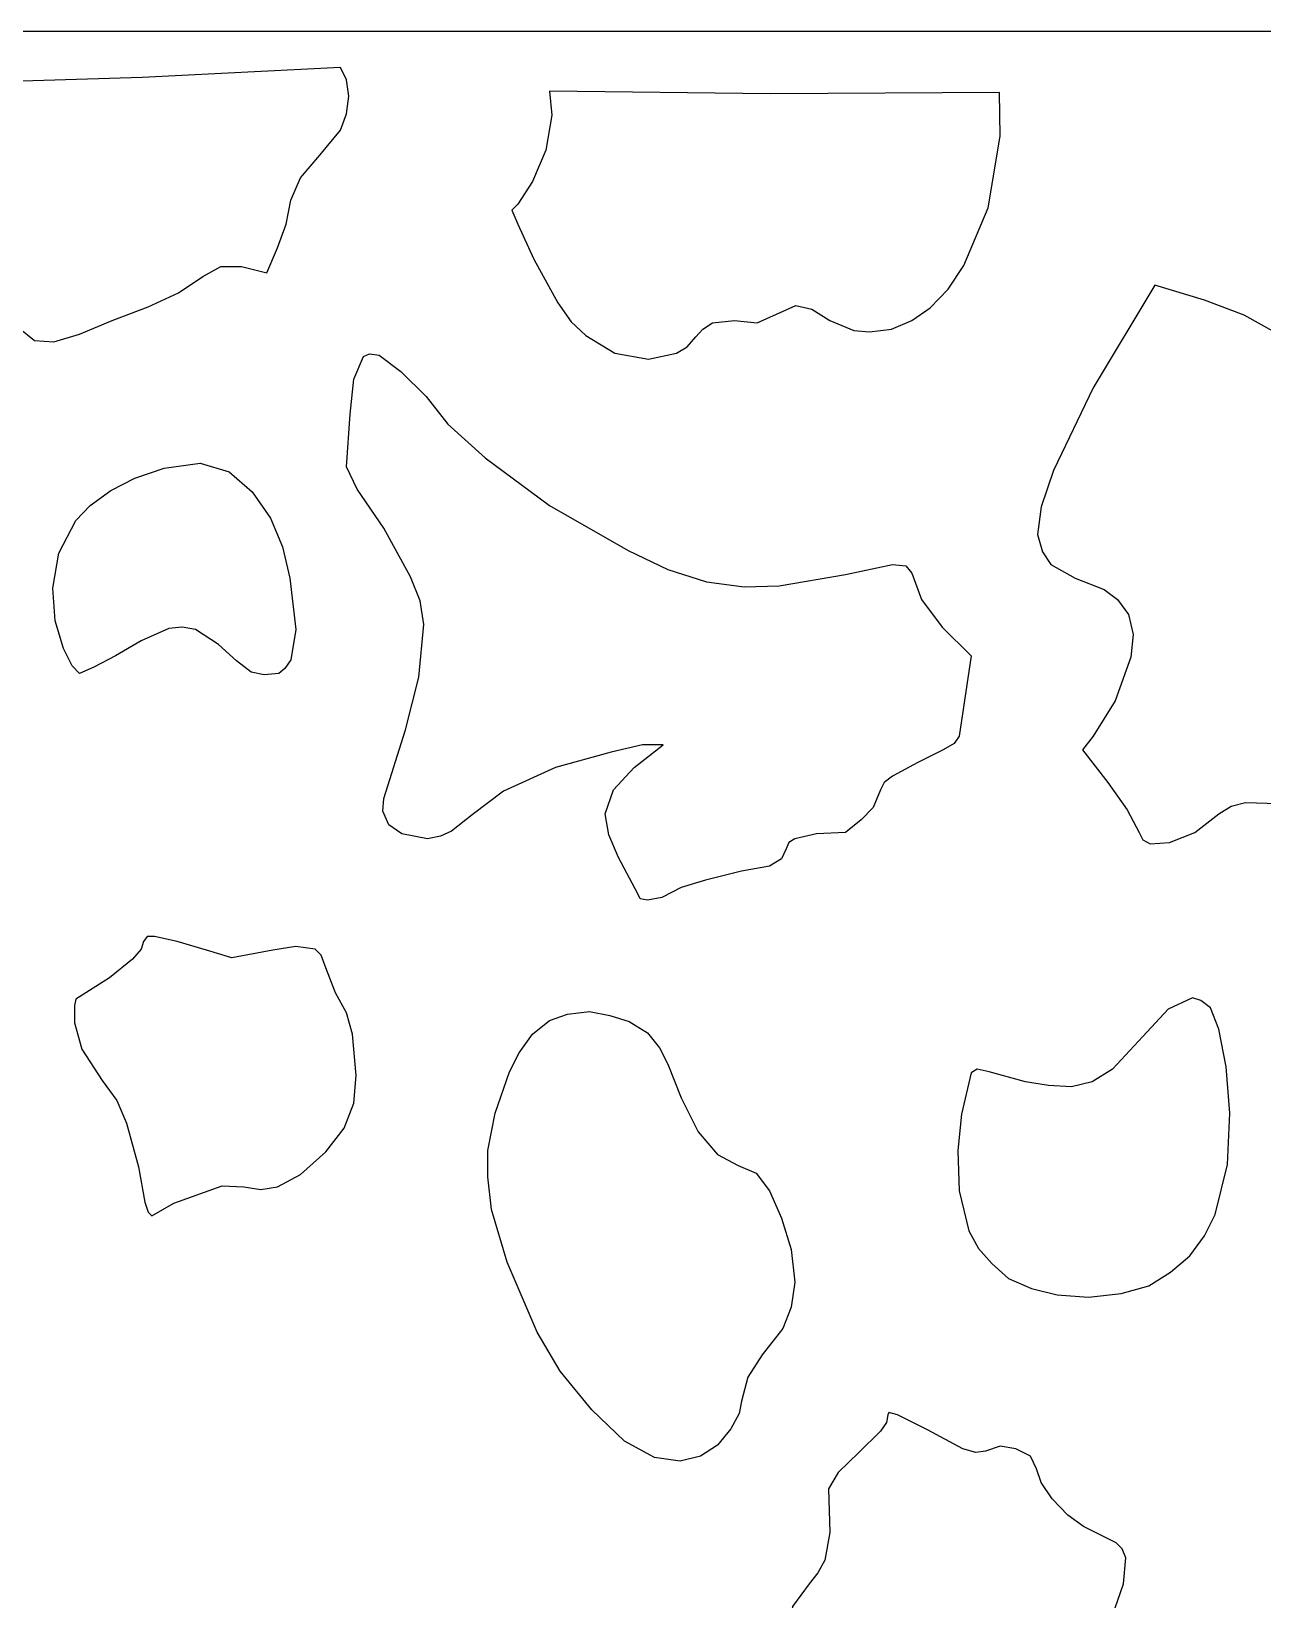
# Model space of a CAD drawing. Header units: centimetres. Extents: x -1.43 to 1.43, y -4.33 to 4.33.
# Drawn here: x -0.627 to 0.444, y 2.968 to 4.331 of the extents above; entities that cross this region are included whole.
import ezdxf

# ---------------------------------------------------------------- set-up
doc = ezdxf.new("R2010")
doc.units = ezdxf.units.CM
doc.header["$MEASUREMENT"] = 0
doc.layers.add('Layer 1', color=7, linetype='Continuous')

msp = doc.modelspace()

# ---------------------------------------------------------------- linework, layer by layer
at = {"layer": 'Layer 1', "color": 142}
for points, knots in [([(1.42781, -4.33099), (1.42781, -4.33099), (-1.42782, -4.33143), (-1.42782, -4.33143), (-1.42782, -4.33143), (-1.42782, -4.33143), (-1.42782, 4.33143), (-1.42782, 4.33143), (-1.42782, 4.33143), (-1.42782, 4.33143), (1.42781, 4.33143), (1.42781, 4.33143), (1.42781, 4.33143), (1.42781, 4.33143), (1.42781, -4.33099), (1.42781, -4.33099)], [0, 0, 0, 0, 0.2, 0.2, 0.2, 0.2, 0.4, 0.4, 0.4, 0.4, 0.6, 0.6, 0.6, 0.6, 1, 1, 1, 1]), ([(-0.35823, 4.30009), (-0.35823, 4.30009), (-0.35299, 4.28918), (-0.35299, 4.28918), (-0.35299, 4.28918), (-0.35299, 4.28918), (-0.35093, 4.27498), (-0.35093, 4.27498), (-0.35093, 4.27498), (-0.35093, 4.27498), (-0.35299, 4.2598), (-0.35299, 4.2598), (-0.35299, 4.2598), (-0.35299, 4.2598), (-0.35823, 4.2456), (-0.35823, 4.2456), (-0.35823, 4.2456), (-0.35823, 4.2456), (-0.37615, 4.22385), (-0.37615, 4.22385), (-0.37615, 4.22385), (-0.37615, 4.22385), (-0.39297, 4.20423), (-0.39297, 4.20423), (-0.39297, 4.20423), (-0.39297, 4.20423), (-0.40138, 4.18462), (-0.40138, 4.18462), (-0.40138, 4.18462), (-0.40138, 4.18462), (-0.4055, 4.16394), (-0.4055, 4.16394), (-0.4055, 4.16394), (-0.4055, 4.16394), (-0.41296, 4.14326), (-0.41296, 4.14326), (-0.41296, 4.14326), (-0.41296, 4.14326), (-0.42232, 4.12151), (-0.42232, 4.12151), (-0.42232, 4.12151), (-0.42232, 4.12151), (-0.44437, 4.12693), (-0.44437, 4.12693), (-0.44437, 4.12693), (-0.44437, 4.12693), (-0.4623, 4.12693), (-0.4623, 4.12693), (-0.4623, 4.12693), (-0.4623, 4.12693), (-0.478, 4.11823), (-0.478, 4.11823), (-0.478, 4.11823), (-0.478, 4.11823), (-0.4991, 4.10403), (-0.4991, 4.10403), (-0.4991, 4.10403), (-0.4991, 4.10403), (-0.52528, 4.09204), (-0.52528, 4.09204), (-0.52528, 4.09204), (-0.52528, 4.09204), (-0.55685, 4.08006), (-0.55685, 4.08006), (-0.55685, 4.08006), (-0.55685, 4.08006), (-0.58525, 4.06808), (-0.58525, 4.06808), (-0.58525, 4.06808), (-0.58525, 4.06808), (-0.6073, 4.0616), (-0.6073, 4.0616), (-0.6073, 4.0616), (-0.6073, 4.0616), (-0.62412, 4.06266), (-0.62412, 4.06266), (-0.62412, 4.06266), (-0.62412, 4.06266), (-0.63776, 4.07358), (-0.63776, 4.07358), (-0.63776, 4.07358), (-0.63776, 4.07358), (-0.65029, 4.08885), (-0.65029, 4.08885), (-0.65029, 4.08885), (-0.65029, 4.08885), (-0.65981, 4.10624), (-0.65981, 4.10624), (-0.65981, 4.10624), (-0.65981, 4.10624), (-0.66394, 4.12364), (-0.66394, 4.12364), (-0.66394, 4.12364), (-0.66394, 4.12364), (-0.67346, 4.28696), (-0.67346, 4.28696), (-0.67346, 4.28696), (-0.67346, 4.28696), (-0.53067, 4.29131), (-0.53067, 4.29131), (-0.53067, 4.29131), (-0.53067, 4.29131), (-0.35823, 4.30009), (-0.35823, 4.30009)], [0, 0, 0, 0, 0.037037, 0.037037, 0.037037, 0.037037, 0.0740741, 0.0740741, 0.0740741, 0.0740741, 0.1111111, 0.1111111, 0.1111111, 0.1111111, 0.1481481, 0.1481481, 0.1481481, 0.1481481, 0.1851852, 0.1851852, 0.1851852, 0.1851852, 0.2222222, 0.2222222, 0.2222222, 0.2222222, 0.2592593, 0.2592593, 0.2592593, 0.2592593, 0.2962963, 0.2962963, 0.2962963, 0.2962963, 0.3333333, 0.3333333, 0.3333333, 0.3333333, 0.3703704, 0.3703704, 0.3703704, 0.3703704, 0.4074074, 0.4074074, 0.4074074, 0.4074074, 0.4444444, 0.4444444, 0.4444444, 0.4444444, 0.4814815, 0.4814815, 0.4814815, 0.4814815, 0.5185185, 0.5185185, 0.5185185, 0.5185185, 0.5555556, 0.5555556, 0.5555556, 0.5555556, 0.5925926, 0.5925926, 0.5925926, 0.5925926, 0.6296296, 0.6296296, 0.6296296, 0.6296296, 0.6666667, 0.6666667, 0.6666667, 0.6666667, 0.7037037, 0.7037037, 0.7037037, 0.7037037, 0.7407407, 0.7407407, 0.7407407, 0.7407407, 0.7777778, 0.7777778, 0.7777778, 0.7777778, 0.8148148, 0.8148148, 0.8148148, 0.8148148, 0.8518519, 0.8518519, 0.8518519, 0.8518519, 0.8888889, 0.8888889, 0.8888889, 0.8888889, 0.9259259, 0.9259259, 0.9259259, 0.9259259, 1, 1, 1, 1]), ([(0.2148, 4.27835), (0.2148, 4.27835), (0.21544, 4.24018), (0.21544, 4.24018), (0.21544, 4.24018), (0.21544, 4.24018), (0.20481, 4.17814), (0.20481, 4.17814), (0.20481, 4.17814), (0.20481, 4.17814), (0.18387, 4.12799), (0.18387, 4.12799), (0.18387, 4.12799), (0.18387, 4.12799), (0.17022, 4.10731), (0.17022, 4.10731), (0.17022, 4.10731), (0.17022, 4.10731), (0.15452, 4.09098), (0.15452, 4.09098), (0.15452, 4.09098), (0.15452, 4.09098), (0.13865, 4.08006), (0.13865, 4.08006), (0.13865, 4.08006), (0.13865, 4.08006), (0.12088, 4.07252), (0.12088, 4.07252), (0.12088, 4.07252), (0.12088, 4.07252), (0.10185, 4.0703), (0.10185, 4.0703), (0.10185, 4.0703), (0.10185, 4.0703), (0.0882, 4.07136), (0.0882, 4.07136), (0.0882, 4.07136), (0.0882, 4.07136), (0.06726, 4.08006), (0.06726, 4.08006), (0.06726, 4.08006), (0.06726, 4.08006), (0.05156, 4.08991), (0.05156, 4.08991), (0.05156, 4.08991), (0.05156, 4.08991), (0.03775, 4.0932), (0.03775, 4.0932), (0.03775, 4.0932), (0.03775, 4.0932), (0.00412, 4.07793), (0.00412, 4.07793), (0.00412, 4.07793), (0.00412, 4.07793), (-0.01571, 4.08006), (-0.01571, 4.08006), (-0.01571, 4.08006), (-0.01571, 4.08006), (-0.03475, 4.07793), (-0.03475, 4.07793), (-0.03475, 4.07793), (-0.03475, 4.07793), (-0.04316, 4.07252), (-0.04316, 4.07252), (-0.04316, 4.07252), (-0.04316, 4.07252), (-0.04934, 4.06595), (-0.04934, 4.06595), (-0.04934, 4.06595), (-0.04934, 4.06595), (-0.0568, 4.05725), (-0.0568, 4.05725), (-0.0568, 4.05725), (-0.0568, 4.05725), (-0.06616, 4.05175), (-0.06616, 4.05175), (-0.06616, 4.05175), (-0.06616, 4.05175), (-0.09043, 4.04633), (-0.09043, 4.04633), (-0.09043, 4.04633), (-0.09043, 4.04633), (-0.11978, 4.05175), (-0.11978, 4.05175), (-0.11978, 4.05175), (-0.11978, 4.05175), (-0.14501, 4.06701), (-0.14501, 4.06701), (-0.14501, 4.06701), (-0.14501, 4.06701), (-0.15754, 4.079), (-0.15754, 4.079), (-0.15754, 4.079), (-0.15754, 4.079), (-0.16912, 4.09533), (-0.16912, 4.09533), (-0.16912, 4.09533), (-0.16912, 4.09533), (-0.19022, 4.13349), (-0.19022, 4.13349), (-0.19022, 4.13349), (-0.19022, 4.13349), (-0.20386, 4.16394), (-0.20386, 4.16394), (-0.20386, 4.16394), (-0.20386, 4.16394), (-0.2091, 4.17592), (-0.2091, 4.17592), (-0.2091, 4.17592), (-0.2091, 4.17592), (-0.20386, 4.18133), (-0.20386, 4.18133), (-0.20386, 4.18133), (-0.20386, 4.18133), (-0.19117, 4.20095), (-0.19117, 4.20095), (-0.19117, 4.20095), (-0.19117, 4.20095), (-0.17959, 4.2282), (-0.17959, 4.2282), (-0.17959, 4.2282), (-0.17959, 4.2282), (-0.17436, 4.25864), (-0.17436, 4.25864), (-0.17436, 4.25864), (-0.17436, 4.25864), (-0.17658, 4.27932), (-0.17658, 4.27932), (-0.17658, 4.27932), (-0.17658, 4.27932), (0.01554, 4.27702), (0.01554, 4.27702), (0.01554, 4.27702), (0.01554, 4.27702), (0.2148, 4.27835), (0.2148, 4.27835)], [0, 0, 0, 0, 0.0285714, 0.0285714, 0.0285714, 0.0285714, 0.0571429, 0.0571429, 0.0571429, 0.0571429, 0.0857143, 0.0857143, 0.0857143, 0.0857143, 0.1142857, 0.1142857, 0.1142857, 0.1142857, 0.1428571, 0.1428571, 0.1428571, 0.1428571, 0.1714286, 0.1714286, 0.1714286, 0.1714286, 0.2, 0.2, 0.2, 0.2, 0.2285714, 0.2285714, 0.2285714, 0.2285714, 0.2571429, 0.2571429, 0.2571429, 0.2571429, 0.2857143, 0.2857143, 0.2857143, 0.2857143, 0.3142857, 0.3142857, 0.3142857, 0.3142857, 0.3428571, 0.3428571, 0.3428571, 0.3428571, 0.3714286, 0.3714286, 0.3714286, 0.3714286, 0.4, 0.4, 0.4, 0.4, 0.4285714, 0.4285714, 0.4285714, 0.4285714, 0.4571429, 0.4571429, 0.4571429, 0.4571429, 0.4857143, 0.4857143, 0.4857143, 0.4857143, 0.5142857, 0.5142857, 0.5142857, 0.5142857, 0.5428571, 0.5428571, 0.5428571, 0.5428571, 0.5714286, 0.5714286, 0.5714286, 0.5714286, 0.6, 0.6, 0.6, 0.6, 0.6285714, 0.6285714, 0.6285714, 0.6285714, 0.6571429, 0.6571429, 0.6571429, 0.6571429, 0.6857143, 0.6857143, 0.6857143, 0.6857143, 0.7142857, 0.7142857, 0.7142857, 0.7142857, 0.7428571, 0.7428571, 0.7428571, 0.7428571, 0.7714286, 0.7714286, 0.7714286, 0.7714286, 0.8, 0.8, 0.8, 0.8, 0.8285714, 0.8285714, 0.8285714, 0.8285714, 0.8571429, 0.8571429, 0.8571429, 0.8571429, 0.8857143, 0.8857143, 0.8857143, 0.8857143, 0.9142857, 0.9142857, 0.9142857, 0.9142857, 0.9428571, 0.9428571, 0.9428571, 0.9428571, 1, 1, 1, 1]), ([(0.32681, 3.82444), (0.32681, 3.82444), (0.31729, 3.83748), (0.31729, 3.83748), (0.31729, 3.83748), (0.31729, 3.83748), (0.30571, 3.84618), (0.30571, 3.84618), (0.30571, 3.84618), (0.30571, 3.84618), (0.28048, 3.85603), (0.28048, 3.85603), (0.28048, 3.85603), (0.28048, 3.85603), (0.25954, 3.86802), (0.25954, 3.86802), (0.25954, 3.86802), (0.25954, 3.86802), (0.25208, 3.87884), (0.25208, 3.87884), (0.25208, 3.87884), (0.25208, 3.87884), (0.24796, 3.89411), (0.24796, 3.89411), (0.24796, 3.89411), (0.24796, 3.89411), (0.25113, 3.91808), (0.25113, 3.91808), (0.25113, 3.91808), (0.25113, 3.91808), (0.2616, 3.94967), (0.2616, 3.94967), (0.2616, 3.94967), (0.2616, 3.94967), (0.29635, 4.02157), (0.29635, 4.02157), (0.29635, 4.02157), (0.29635, 4.02157), (0.34981, 4.11086), (0.34981, 4.11086), (0.34981, 4.11086), (0.34981, 4.11086), (0.39296, 4.09772), (0.39296, 4.09772), (0.39296, 4.09772), (0.39296, 4.09772), (0.42755, 4.08468), (0.42755, 4.08468), (0.42755, 4.08468), (0.42755, 4.08468), (0.45499, 4.06941), (0.45499, 4.06941), (0.45499, 4.06941), (0.45499, 4.06941), (0.47181, 4.05201), (0.47181, 4.05201), (0.47181, 4.05201), (0.47181, 4.05201), (0.48958, 4.03133), (0.48958, 4.03133), (0.48958, 4.03133), (0.48958, 4.03133), (0.50227, 4.00408), (0.50227, 4.00408), (0.50227, 4.00408), (0.50227, 4.00408), (0.50639, 3.97364), (0.50639, 3.97364), (0.50639, 3.97364), (0.50639, 3.97364), (0.50639, 3.82222), (0.50639, 3.82222), (0.50639, 3.82222), (0.50639, 3.82222), (0.50639, 3.79071), (0.50639, 3.79071), (0.50639, 3.79071), (0.50639, 3.79071), (0.50322, 3.76674), (0.50322, 3.76674), (0.50322, 3.76674), (0.50322, 3.76674), (0.49481, 3.75148), (0.49481, 3.75148), (0.49481, 3.75148), (0.49481, 3.75148), (0.48958, 3.74819), (0.48958, 3.74819), (0.48958, 3.74819), (0.48958, 3.74819), (0.48228, 3.74819), (0.48228, 3.74819), (0.48228, 3.74819), (0.48228, 3.74819), (0.4707, 3.75041), (0.4707, 3.75041), (0.4707, 3.75041), (0.4707, 3.75041), (0.47482, 3.745), (0.47482, 3.745), (0.47482, 3.745), (0.47482, 3.745), (0.47911, 3.72751), (0.47911, 3.72751), (0.47911, 3.72751), (0.47911, 3.72751), (0.48751, 3.7047), (0.48751, 3.7047), (0.48751, 3.7047), (0.48751, 3.7047), (0.50005, 3.6818), (0.50005, 3.6818), (0.50005, 3.6818), (0.50005, 3.6818), (0.50957, 3.66218), (0.50957, 3.66218), (0.50957, 3.66218), (0.50957, 3.66218), (0.50845, 3.65562), (0.50845, 3.65562), (0.50845, 3.65562), (0.50845, 3.65562), (0.50227, 3.65349), (0.50227, 3.65349), (0.50227, 3.65349), (0.50227, 3.65349), (0.48228, 3.65562), (0.48228, 3.65562), (0.48228, 3.65562), (0.48228, 3.65562), (0.45705, 3.66005), (0.45705, 3.66005), (0.45705, 3.66005), (0.45705, 3.66005), (0.42866, 3.66112), (0.42866, 3.66112), (0.42866, 3.66112), (0.42866, 3.66112), (0.41612, 3.65784), (0.41612, 3.65784), (0.41612, 3.65784), (0.41612, 3.65784), (0.40549, 3.65127), (0.40549, 3.65127), (0.40549, 3.65127), (0.40549, 3.65127), (0.38455, 3.63494), (0.38455, 3.63494), (0.38455, 3.63494), (0.38455, 3.63494), (0.3625, 3.62624), (0.3625, 3.62624), (0.3625, 3.62624), (0.3625, 3.62624), (0.34568, 3.62517), (0.34568, 3.62517), (0.34568, 3.62517), (0.34568, 3.62517), (0.33934, 3.62846), (0.33934, 3.62846), (0.33934, 3.62846), (0.33934, 3.62846), (0.33617, 3.63494), (0.33617, 3.63494), (0.33617, 3.63494), (0.33617, 3.63494), (0.32569, 3.65455), (0.32569, 3.65455), (0.32569, 3.65455), (0.32569, 3.65455), (0.30888, 3.67852), (0.30888, 3.67852), (0.30888, 3.67852), (0.30888, 3.67852), (0.28683, 3.70683), (0.28683, 3.70683), (0.28683, 3.70683), (0.28683, 3.70683), (0.29635, 3.71881), (0.29635, 3.71881), (0.29635, 3.71881), (0.29635, 3.71881), (0.31522, 3.74935), (0.31522, 3.74935), (0.31522, 3.74935), (0.31522, 3.74935), (0.32887, 3.78742), (0.32887, 3.78742), (0.32887, 3.78742), (0.32887, 3.78742), (0.33093, 3.80704), (0.33093, 3.80704), (0.33093, 3.80704), (0.33093, 3.80704), (0.32681, 3.82444), (0.32681, 3.82444)], [0, 0, 0, 0, 0.02, 0.02, 0.02, 0.02, 0.04, 0.04, 0.04, 0.04, 0.06, 0.06, 0.06, 0.06, 0.08, 0.08, 0.08, 0.08, 0.1, 0.1, 0.1, 0.1, 0.12, 0.12, 0.12, 0.12, 0.14, 0.14, 0.14, 0.14, 0.16, 0.16, 0.16, 0.16, 0.18, 0.18, 0.18, 0.18, 0.2, 0.2, 0.2, 0.2, 0.22, 0.22, 0.22, 0.22, 0.24, 0.24, 0.24, 0.24, 0.26, 0.26, 0.26, 0.26, 0.28, 0.28, 0.28, 0.28, 0.3, 0.3, 0.3, 0.3, 0.32, 0.32, 0.32, 0.32, 0.34, 0.34, 0.34, 0.34, 0.36, 0.36, 0.36, 0.36, 0.38, 0.38, 0.38, 0.38, 0.4, 0.4, 0.4, 0.4, 0.42, 0.42, 0.42, 0.42, 0.44, 0.44, 0.44, 0.44, 0.46, 0.46, 0.46, 0.46, 0.48, 0.48, 0.48, 0.48, 0.5, 0.5, 0.5, 0.5, 0.52, 0.52, 0.52, 0.52, 0.54, 0.54, 0.54, 0.54, 0.56, 0.56, 0.56, 0.56, 0.58, 0.58, 0.58, 0.58, 0.6, 0.6, 0.6, 0.6, 0.62, 0.62, 0.62, 0.62, 0.64, 0.64, 0.64, 0.64, 0.66, 0.66, 0.66, 0.66, 0.68, 0.68, 0.68, 0.68, 0.7, 0.7, 0.7, 0.7, 0.72, 0.72, 0.72, 0.72, 0.74, 0.74, 0.74, 0.74, 0.76, 0.76, 0.76, 0.76, 0.78, 0.78, 0.78, 0.78, 0.8, 0.8, 0.8, 0.8, 0.82, 0.82, 0.82, 0.82, 0.84, 0.84, 0.84, 0.84, 0.86, 0.86, 0.86, 0.86, 0.88, 0.88, 0.88, 0.88, 0.9, 0.9, 0.9, 0.9, 0.92, 0.92, 0.92, 0.92, 0.94, 0.94, 0.94, 0.94, 0.96, 0.96, 0.96, 0.96, 1, 1, 1, 1]), ([(-0.35299, 3.95296), (-0.35299, 3.95296), (-0.34363, 3.93334), (-0.34363, 3.93334), (-0.34363, 3.93334), (-0.34363, 3.93334), (-0.32047, 3.89961), (-0.32047, 3.89961), (-0.32047, 3.89961), (-0.32047, 3.89961), (-0.29731, 3.8571), (-0.29731, 3.8571), (-0.29731, 3.8571), (-0.29731, 3.8571), (-0.2889, 3.83642), (-0.2889, 3.83642), (-0.2889, 3.83642), (-0.2889, 3.83642), (-0.28573, 3.81574), (-0.28573, 3.81574), (-0.28573, 3.81574), (-0.28573, 3.81574), (-0.29001, 3.77003), (-0.29001, 3.77003), (-0.29001, 3.77003), (-0.29001, 3.77003), (-0.30159, 3.72423), (-0.30159, 3.72423), (-0.30159, 3.72423), (-0.30159, 3.72423), (-0.32047, 3.6644), (-0.32047, 3.6644), (-0.32047, 3.6644), (-0.32047, 3.6644), (-0.32142, 3.65349), (-0.32142, 3.65349), (-0.32142, 3.65349), (-0.32142, 3.65349), (-0.31619, 3.6415), (-0.31619, 3.6415), (-0.31619, 3.6415), (-0.31619, 3.6415), (-0.30476, 3.63387), (-0.30476, 3.63387), (-0.30476, 3.63387), (-0.30476, 3.63387), (-0.28255, 3.62952), (-0.28255, 3.62952), (-0.28255, 3.62952), (-0.28255, 3.62952), (-0.27113, 3.63174), (-0.27113, 3.63174), (-0.27113, 3.63174), (-0.27113, 3.63174), (-0.26161, 3.63609), (-0.26161, 3.63609), (-0.26161, 3.63609), (-0.26161, 3.63609), (-0.24368, 3.6502), (-0.24368, 3.6502), (-0.24368, 3.6502), (-0.24368, 3.6502), (-0.2164, 3.67088), (-0.2164, 3.67088), (-0.2164, 3.67088), (-0.2164, 3.67088), (-0.17118, 3.69156), (-0.17118, 3.69156), (-0.17118, 3.69156), (-0.17118, 3.69156), (-0.12295, 3.7047), (-0.12295, 3.7047), (-0.12295, 3.7047), (-0.12295, 3.7047), (-0.09567, 3.71118), (-0.09567, 3.71118), (-0.09567, 3.71118), (-0.09567, 3.71118), (-0.07774, 3.71118), (-0.07774, 3.71118), (-0.07774, 3.71118), (-0.07774, 3.71118), (-0.10297, 3.69156), (-0.10297, 3.69156), (-0.10297, 3.69156), (-0.10297, 3.69156), (-0.12089, 3.67195), (-0.12089, 3.67195), (-0.12089, 3.67195), (-0.12089, 3.67195), (-0.12819, 3.65127), (-0.12819, 3.65127), (-0.12819, 3.65127), (-0.12819, 3.65127), (-0.12502, 3.63281), (-0.12502, 3.63281), (-0.12502, 3.63281), (-0.12502, 3.63281), (-0.11661, 3.61319), (-0.11661, 3.61319), (-0.11661, 3.61319), (-0.11661, 3.61319), (-0.09979, 3.58159), (-0.09979, 3.58159), (-0.09979, 3.58159), (-0.09979, 3.58159), (-0.09773, 3.57724), (-0.09773, 3.57724), (-0.09773, 3.57724), (-0.09773, 3.57724), (-0.09138, 3.57618), (-0.09138, 3.57618), (-0.09138, 3.57618), (-0.09138, 3.57618), (-0.07885, 3.57831), (-0.07885, 3.57831), (-0.07885, 3.57831), (-0.07885, 3.57831), (-0.06203, 3.58709), (-0.06203, 3.58709), (-0.06203, 3.58709), (-0.06203, 3.58709), (-0.04094, 3.59357), (-0.04094, 3.59357), (-0.04094, 3.59357), (-0.04094, 3.59357), (-0.00952, 3.60121), (-0.00952, 3.60121), (-0.00952, 3.60121), (-0.00952, 3.60121), (0.01475, 3.60556), (0.01475, 3.60556), (0.01475, 3.60556), (0.01475, 3.60556), (0.02522, 3.61212), (0.02522, 3.61212), (0.02522, 3.61212), (0.02522, 3.61212), (0.02934, 3.62082), (0.02934, 3.62082), (0.02934, 3.62082), (0.02934, 3.62082), (0.03157, 3.62624), (0.03157, 3.62624), (0.03157, 3.62624), (0.03157, 3.62624), (0.0368, 3.62952), (0.0368, 3.62952), (0.0368, 3.62952), (0.0368, 3.62952), (0.05568, 3.63387), (0.05568, 3.63387), (0.05568, 3.63387), (0.05568, 3.63387), (0.0809, 3.63494), (0.0809, 3.63494), (0.0809, 3.63494), (0.0809, 3.63494), (0.09455, 3.64585), (0.09455, 3.64585), (0.09455, 3.64585), (0.09455, 3.64585), (0.10502, 3.65677), (0.10502, 3.65677), (0.10502, 3.65677), (0.10502, 3.65677), (0.11136, 3.67195), (0.11136, 3.67195), (0.11136, 3.67195), (0.11136, 3.67195), (0.11454, 3.67852), (0.11454, 3.67852), (0.11454, 3.67852), (0.11454, 3.67852), (0.12184, 3.68393), (0.12184, 3.68393), (0.12184, 3.68393), (0.12184, 3.68393), (0.14389, 3.69591), (0.14389, 3.69591), (0.14389, 3.69591), (0.14389, 3.69591), (0.16594, 3.70683), (0.16594, 3.70683), (0.16594, 3.70683), (0.16594, 3.70683), (0.17546, 3.71224), (0.17546, 3.71224), (0.17546, 3.71224), (0.17546, 3.71224), (0.17958, 3.71881), (0.17958, 3.71881), (0.17958, 3.71881), (0.17958, 3.71881), (0.19021, 3.78849), (0.19021, 3.78849), (0.19021, 3.78849), (0.19021, 3.78849), (0.16499, 3.81352), (0.16499, 3.81352), (0.16499, 3.81352), (0.16499, 3.81352), (0.14706, 3.83748), (0.14706, 3.83748), (0.14706, 3.83748), (0.14706, 3.83748), (0.13865, 3.86038), (0.13865, 3.86038), (0.13865, 3.86038), (0.13865, 3.86038), (0.13342, 3.86686), (0.13342, 3.86686), (0.13342, 3.86686), (0.13342, 3.86686), (0.12184, 3.86802), (0.12184, 3.86802), (0.12184, 3.86802), (0.12184, 3.86802), (0.0809, 3.85932), (0.0809, 3.85932), (0.0809, 3.85932), (0.0809, 3.85932), (0.02316, 3.84947), (0.02316, 3.84947), (0.02316, 3.84947), (0.02316, 3.84947), (-0.0073, 3.8484), (-0.0073, 3.8484), (-0.0073, 3.8484), (-0.0073, 3.8484), (-0.03998, 3.85275), (-0.03998, 3.85275), (-0.03998, 3.85275), (-0.03998, 3.85275), (-0.07362, 3.86367), (-0.07362, 3.86367), (-0.07362, 3.86367), (-0.07362, 3.86367), (-0.1082, 3.88), (-0.1082, 3.88), (-0.1082, 3.88), (-0.1082, 3.88), (-0.17658, 3.91914), (-0.17658, 3.91914), (-0.17658, 3.91914), (-0.17658, 3.91914), (-0.23226, 3.96059), (-0.23226, 3.96059), (-0.23226, 3.96059), (-0.23226, 3.96059), (-0.26478, 3.98997), (-0.26478, 3.98997), (-0.26478, 3.98997), (-0.26478, 3.98997), (-0.28366, 4.01394), (-0.28366, 4.01394), (-0.28366, 4.01394), (-0.28366, 4.01394), (-0.30571, 4.03568), (-0.30571, 4.03568), (-0.30571, 4.03568), (-0.30571, 4.03568), (-0.32459, 4.04988), (-0.32459, 4.04988), (-0.32459, 4.04988), (-0.32459, 4.04988), (-0.333, 4.05095), (-0.333, 4.05095), (-0.333, 4.05095), (-0.333, 4.05095), (-0.33824, 4.04873), (-0.33824, 4.04873), (-0.33824, 4.04873), (-0.33824, 4.04873), (-0.34665, 4.02911), (-0.34665, 4.02911), (-0.34665, 4.02911), (-0.34665, 4.02911), (-0.34982, 3.99867), (-0.34982, 3.99867), (-0.34982, 3.99867), (-0.34982, 3.99867), (-0.35299, 3.95296), (-0.35299, 3.95296)], [0, 0, 0, 0, 0.0138889, 0.0138889, 0.0138889, 0.0138889, 0.0277778, 0.0277778, 0.0277778, 0.0277778, 0.0416667, 0.0416667, 0.0416667, 0.0416667, 0.0555556, 0.0555556, 0.0555556, 0.0555556, 0.0694444, 0.0694444, 0.0694444, 0.0694444, 0.0833333, 0.0833333, 0.0833333, 0.0833333, 0.0972222, 0.0972222, 0.0972222, 0.0972222, 0.1111111, 0.1111111, 0.1111111, 0.1111111, 0.125, 0.125, 0.125, 0.125, 0.1388889, 0.1388889, 0.1388889, 0.1388889, 0.1527778, 0.1527778, 0.1527778, 0.1527778, 0.1666667, 0.1666667, 0.1666667, 0.1666667, 0.1805556, 0.1805556, 0.1805556, 0.1805556, 0.1944444, 0.1944444, 0.1944444, 0.1944444, 0.2083333, 0.2083333, 0.2083333, 0.2083333, 0.2222222, 0.2222222, 0.2222222, 0.2222222, 0.2361111, 0.2361111, 0.2361111, 0.2361111, 0.25, 0.25, 0.25, 0.25, 0.2638889, 0.2638889, 0.2638889, 0.2638889, 0.2777778, 0.2777778, 0.2777778, 0.2777778, 0.2916667, 0.2916667, 0.2916667, 0.2916667, 0.3055556, 0.3055556, 0.3055556, 0.3055556, 0.3194444, 0.3194444, 0.3194444, 0.3194444, 0.3333333, 0.3333333, 0.3333333, 0.3333333, 0.3472222, 0.3472222, 0.3472222, 0.3472222, 0.3611111, 0.3611111, 0.3611111, 0.3611111, 0.375, 0.375, 0.375, 0.375, 0.3888889, 0.3888889, 0.3888889, 0.3888889, 0.4027778, 0.4027778, 0.4027778, 0.4027778, 0.4166667, 0.4166667, 0.4166667, 0.4166667, 0.4305556, 0.4305556, 0.4305556, 0.4305556, 0.4444444, 0.4444444, 0.4444444, 0.4444444, 0.4583333, 0.4583333, 0.4583333, 0.4583333, 0.4722222, 0.4722222, 0.4722222, 0.4722222, 0.4861111, 0.4861111, 0.4861111, 0.4861111, 0.5, 0.5, 0.5, 0.5, 0.5138889, 0.5138889, 0.5138889, 0.5138889, 0.5277778, 0.5277778, 0.5277778, 0.5277778, 0.5416667, 0.5416667, 0.5416667, 0.5416667, 0.5555556, 0.5555556, 0.5555556, 0.5555556, 0.5694444, 0.5694444, 0.5694444, 0.5694444, 0.5833333, 0.5833333, 0.5833333, 0.5833333, 0.5972222, 0.5972222, 0.5972222, 0.5972222, 0.6111111, 0.6111111, 0.6111111, 0.6111111, 0.625, 0.625, 0.625, 0.625, 0.6388889, 0.6388889, 0.6388889, 0.6388889, 0.6527778, 0.6527778, 0.6527778, 0.6527778, 0.6666667, 0.6666667, 0.6666667, 0.6666667, 0.6805556, 0.6805556, 0.6805556, 0.6805556, 0.6944444, 0.6944444, 0.6944444, 0.6944444, 0.7083333, 0.7083333, 0.7083333, 0.7083333, 0.7222222, 0.7222222, 0.7222222, 0.7222222, 0.7361111, 0.7361111, 0.7361111, 0.7361111, 0.75, 0.75, 0.75, 0.75, 0.7638889, 0.7638889, 0.7638889, 0.7638889, 0.7777778, 0.7777778, 0.7777778, 0.7777778, 0.7916667, 0.7916667, 0.7916667, 0.7916667, 0.8055556, 0.8055556, 0.8055556, 0.8055556, 0.8194444, 0.8194444, 0.8194444, 0.8194444, 0.8333333, 0.8333333, 0.8333333, 0.8333333, 0.8472222, 0.8472222, 0.8472222, 0.8472222, 0.8611111, 0.8611111, 0.8611111, 0.8611111, 0.875, 0.875, 0.875, 0.875, 0.8888889, 0.8888889, 0.8888889, 0.8888889, 0.9027778, 0.9027778, 0.9027778, 0.9027778, 0.9166667, 0.9166667, 0.9166667, 0.9166667, 0.9305556, 0.9305556, 0.9305556, 0.9305556, 0.9444444, 0.9444444, 0.9444444, 0.9444444, 0.9583333, 0.9583333, 0.9583333, 0.9583333, 0.9722222, 0.9722222, 0.9722222, 0.9722222, 1, 1, 1, 1]), ([(-0.58525, 3.77322), (-0.58525, 3.77322), (-0.57256, 3.77872), (-0.57256, 3.77872), (-0.57256, 3.77872), (-0.57256, 3.77872), (-0.55368, 3.78849), (-0.55368, 3.78849), (-0.55368, 3.78849), (-0.55368, 3.78849), (-0.53163, 3.80154), (-0.53163, 3.80154), (-0.53163, 3.80154), (-0.53163, 3.80154), (-0.50751, 3.81245), (-0.50751, 3.81245), (-0.50751, 3.81245), (-0.50751, 3.81245), (-0.49593, 3.81352), (-0.49593, 3.81352), (-0.49593, 3.81352), (-0.49593, 3.81352), (-0.48435, 3.81139), (-0.48435, 3.81139), (-0.48435, 3.81139), (-0.48435, 3.81139), (-0.46436, 3.79834), (-0.46436, 3.79834), (-0.46436, 3.79834), (-0.46436, 3.79834), (-0.44865, 3.78414), (-0.44865, 3.78414), (-0.44865, 3.78414), (-0.44865, 3.78414), (-0.43596, 3.77438), (-0.43596, 3.77438), (-0.43596, 3.77438), (-0.43596, 3.77438), (-0.42454, 3.77216), (-0.42454, 3.77216), (-0.42454, 3.77216), (-0.42454, 3.77216), (-0.41185, 3.77322), (-0.41185, 3.77322), (-0.41185, 3.77322), (-0.41185, 3.77322), (-0.40661, 3.77757), (-0.40661, 3.77757), (-0.40661, 3.77757), (-0.40661, 3.77757), (-0.40138, 3.7852), (-0.40138, 3.7852), (-0.40138, 3.7852), (-0.40138, 3.7852), (-0.39709, 3.81139), (-0.39709, 3.81139), (-0.39709, 3.81139), (-0.39709, 3.81139), (-0.40233, 3.85603), (-0.40233, 3.85603), (-0.40233, 3.85603), (-0.40233, 3.85603), (-0.40868, 3.88328), (-0.40868, 3.88328), (-0.40868, 3.88328), (-0.40868, 3.88328), (-0.41915, 3.90831), (-0.41915, 3.90831), (-0.41915, 3.90831), (-0.41915, 3.90831), (-0.43501, 3.93112), (-0.43501, 3.93112), (-0.43501, 3.93112), (-0.43501, 3.93112), (-0.455, 3.94861), (-0.455, 3.94861), (-0.455, 3.94861), (-0.455, 3.94861), (-0.48007, 3.95615), (-0.48007, 3.95615), (-0.48007, 3.95615), (-0.48007, 3.95615), (-0.51164, 3.9518), (-0.51164, 3.9518), (-0.51164, 3.9518), (-0.51164, 3.9518), (-0.53686, 3.94311), (-0.53686, 3.94311), (-0.53686, 3.94311), (-0.53686, 3.94311), (-0.55796, 3.93228), (-0.55796, 3.93228), (-0.55796, 3.93228), (-0.55796, 3.93228), (-0.57573, 3.91914), (-0.57573, 3.91914), (-0.57573, 3.91914), (-0.57573, 3.91914), (-0.58842, 3.90609), (-0.58842, 3.90609), (-0.58842, 3.90609), (-0.58842, 3.90609), (-0.60302, 3.87778), (-0.60302, 3.87778), (-0.60302, 3.87778), (-0.60302, 3.87778), (-0.60825, 3.84734), (-0.60825, 3.84734), (-0.60825, 3.84734), (-0.60825, 3.84734), (-0.60619, 3.81902), (-0.60619, 3.81902), (-0.60619, 3.81902), (-0.60619, 3.81902), (-0.59889, 3.79506), (-0.59889, 3.79506), (-0.59889, 3.79506), (-0.59889, 3.79506), (-0.59144, 3.77979), (-0.59144, 3.77979), (-0.59144, 3.77979), (-0.59144, 3.77979), (-0.58525, 3.77322), (-0.58525, 3.77322)], [0, 0, 0, 0, 0.03125, 0.03125, 0.03125, 0.03125, 0.0625, 0.0625, 0.0625, 0.0625, 0.09375, 0.09375, 0.09375, 0.09375, 0.125, 0.125, 0.125, 0.125, 0.15625, 0.15625, 0.15625, 0.15625, 0.1875, 0.1875, 0.1875, 0.1875, 0.21875, 0.21875, 0.21875, 0.21875, 0.25, 0.25, 0.25, 0.25, 0.28125, 0.28125, 0.28125, 0.28125, 0.3125, 0.3125, 0.3125, 0.3125, 0.34375, 0.34375, 0.34375, 0.34375, 0.375, 0.375, 0.375, 0.375, 0.40625, 0.40625, 0.40625, 0.40625, 0.4375, 0.4375, 0.4375, 0.4375, 0.46875, 0.46875, 0.46875, 0.46875, 0.5, 0.5, 0.5, 0.5, 0.53125, 0.53125, 0.53125, 0.53125, 0.5625, 0.5625, 0.5625, 0.5625, 0.59375, 0.59375, 0.59375, 0.59375, 0.625, 0.625, 0.625, 0.625, 0.65625, 0.65625, 0.65625, 0.65625, 0.6875, 0.6875, 0.6875, 0.6875, 0.71875, 0.71875, 0.71875, 0.71875, 0.75, 0.75, 0.75, 0.75, 0.78125, 0.78125, 0.78125, 0.78125, 0.8125, 0.8125, 0.8125, 0.8125, 0.84375, 0.84375, 0.84375, 0.84375, 0.875, 0.875, 0.875, 0.875, 0.90625, 0.90625, 0.90625, 0.90625, 0.9375, 0.9375, 0.9375, 0.9375, 1, 1, 1, 1]), ([(-0.52211, 3.30174), (-0.52211, 3.30174), (-0.52528, 3.30502), (-0.52528, 3.30502), (-0.52528, 3.30502), (-0.52528, 3.30502), (-0.52845, 3.31372), (-0.52845, 3.31372), (-0.52845, 3.31372), (-0.52845, 3.31372), (-0.53369, 3.34425), (-0.53369, 3.34425), (-0.53369, 3.34425), (-0.53369, 3.34425), (-0.54416, 3.38233), (-0.54416, 3.38233), (-0.54416, 3.38233), (-0.54416, 3.38233), (-0.55257, 3.40194), (-0.55257, 3.40194), (-0.55257, 3.40194), (-0.55257, 3.40194), (-0.56526, 3.41934), (-0.56526, 3.41934), (-0.56526, 3.41934), (-0.56526, 3.41934), (-0.58303, 3.44659), (-0.58303, 3.44659), (-0.58303, 3.44659), (-0.58303, 3.44659), (-0.58937, 3.46949), (-0.58937, 3.46949), (-0.58937, 3.46949), (-0.58937, 3.46949), (-0.58937, 3.48467), (-0.58937, 3.48467), (-0.58937, 3.48467), (-0.58937, 3.48467), (-0.58842, 3.49017), (-0.58842, 3.49017), (-0.58842, 3.49017), (-0.58842, 3.49017), (-0.55891, 3.50863), (-0.55891, 3.50863), (-0.55891, 3.50863), (-0.55891, 3.50863), (-0.53892, 3.52496), (-0.53892, 3.52496), (-0.53892, 3.52496), (-0.53892, 3.52496), (-0.53163, 3.53366), (-0.53163, 3.53366), (-0.53163, 3.53366), (-0.53163, 3.53366), (-0.52956, 3.54023), (-0.52956, 3.54023), (-0.52956, 3.54023), (-0.52956, 3.54023), (-0.52639, 3.54458), (-0.52639, 3.54458), (-0.52639, 3.54458), (-0.52639, 3.54458), (-0.52004, 3.54458), (-0.52004, 3.54458), (-0.52004, 3.54458), (-0.52004, 3.54458), (-0.50006, 3.54023), (-0.50006, 3.54023), (-0.50006, 3.54023), (-0.50006, 3.54023), (-0.47483, 3.5326), (-0.47483, 3.5326), (-0.47483, 3.5326), (-0.47483, 3.5326), (-0.45278, 3.52612), (-0.45278, 3.52612), (-0.45278, 3.52612), (-0.45278, 3.52612), (-0.41708, 3.5326), (-0.41708, 3.5326), (-0.41708, 3.5326), (-0.41708, 3.5326), (-0.39709, 3.53588), (-0.39709, 3.53588), (-0.39709, 3.53588), (-0.39709, 3.53588), (-0.38028, 3.53366), (-0.38028, 3.53366), (-0.38028, 3.53366), (-0.38028, 3.53366), (-0.37504, 3.52825), (-0.37504, 3.52825), (-0.37504, 3.52825), (-0.37504, 3.52825), (-0.37092, 3.51733), (-0.37092, 3.51733), (-0.37092, 3.51733), (-0.37092, 3.51733), (-0.36251, 3.49558), (-0.36251, 3.49558), (-0.36251, 3.49558), (-0.36251, 3.49558), (-0.35299, 3.47819), (-0.35299, 3.47819), (-0.35299, 3.47819), (-0.35299, 3.47819), (-0.34776, 3.45964), (-0.34776, 3.45964), (-0.34776, 3.45964), (-0.34776, 3.45964), (-0.34458, 3.42369), (-0.34458, 3.42369), (-0.34458, 3.42369), (-0.34458, 3.42369), (-0.34665, 3.39972), (-0.34665, 3.39972), (-0.34665, 3.39972), (-0.34665, 3.39972), (-0.35505, 3.37798), (-0.35505, 3.37798), (-0.35505, 3.37798), (-0.35505, 3.37798), (-0.37092, 3.3573), (-0.37092, 3.3573), (-0.37092, 3.3573), (-0.37092, 3.3573), (-0.39297, 3.33768), (-0.39297, 3.33768), (-0.39297, 3.33768), (-0.39297, 3.33768), (-0.41296, 3.32685), (-0.41296, 3.32685), (-0.41296, 3.32685), (-0.41296, 3.32685), (-0.42755, 3.32463), (-0.42755, 3.32463), (-0.42755, 3.32463), (-0.42755, 3.32463), (-0.44231, 3.32685), (-0.44231, 3.32685), (-0.44231, 3.32685), (-0.44231, 3.32685), (-0.46119, 3.32792), (-0.46119, 3.32792), (-0.46119, 3.32792), (-0.46119, 3.32792), (-0.50323, 3.31265), (-0.50323, 3.31265), (-0.50323, 3.31265), (-0.50323, 3.31265), (-0.52211, 3.30174), (-0.52211, 3.30174)], [0, 0, 0, 0, 0.025641, 0.025641, 0.025641, 0.025641, 0.0512821, 0.0512821, 0.0512821, 0.0512821, 0.0769231, 0.0769231, 0.0769231, 0.0769231, 0.1025641, 0.1025641, 0.1025641, 0.1025641, 0.1282051, 0.1282051, 0.1282051, 0.1282051, 0.1538462, 0.1538462, 0.1538462, 0.1538462, 0.1794872, 0.1794872, 0.1794872, 0.1794872, 0.2051282, 0.2051282, 0.2051282, 0.2051282, 0.2307692, 0.2307692, 0.2307692, 0.2307692, 0.2564103, 0.2564103, 0.2564103, 0.2564103, 0.2820513, 0.2820513, 0.2820513, 0.2820513, 0.3076923, 0.3076923, 0.3076923, 0.3076923, 0.3333333, 0.3333333, 0.3333333, 0.3333333, 0.3589744, 0.3589744, 0.3589744, 0.3589744, 0.3846154, 0.3846154, 0.3846154, 0.3846154, 0.4102564, 0.4102564, 0.4102564, 0.4102564, 0.4358974, 0.4358974, 0.4358974, 0.4358974, 0.4615385, 0.4615385, 0.4615385, 0.4615385, 0.4871795, 0.4871795, 0.4871795, 0.4871795, 0.5128205, 0.5128205, 0.5128205, 0.5128205, 0.5384615, 0.5384615, 0.5384615, 0.5384615, 0.5641026, 0.5641026, 0.5641026, 0.5641026, 0.5897436, 0.5897436, 0.5897436, 0.5897436, 0.6153846, 0.6153846, 0.6153846, 0.6153846, 0.6410256, 0.6410256, 0.6410256, 0.6410256, 0.6666667, 0.6666667, 0.6666667, 0.6666667, 0.6923077, 0.6923077, 0.6923077, 0.6923077, 0.7179487, 0.7179487, 0.7179487, 0.7179487, 0.7435897, 0.7435897, 0.7435897, 0.7435897, 0.7692308, 0.7692308, 0.7692308, 0.7692308, 0.7948718, 0.7948718, 0.7948718, 0.7948718, 0.8205128, 0.8205128, 0.8205128, 0.8205128, 0.8461538, 0.8461538, 0.8461538, 0.8461538, 0.8717949, 0.8717949, 0.8717949, 0.8717949, 0.8974359, 0.8974359, 0.8974359, 0.8974359, 0.9230769, 0.9230769, 0.9230769, 0.9230769, 0.9487179, 0.9487179, 0.9487179, 0.9487179, 1, 1, 1, 1]), ([(0.19021, 3.42591), (0.19021, 3.42591), (0.19545, 3.42919), (0.19545, 3.42919), (0.19545, 3.42919), (0.19545, 3.42919), (0.20592, 3.42697), (0.20592, 3.42697), (0.20592, 3.42697), (0.20592, 3.42697), (0.23749, 3.41828), (0.23749, 3.41828), (0.23749, 3.41828), (0.23749, 3.41828), (0.25748, 3.41499), (0.25748, 3.41499), (0.25748, 3.41499), (0.25748, 3.41499), (0.27731, 3.41393), (0.27731, 3.41393), (0.27731, 3.41393), (0.27731, 3.41393), (0.29523, 3.41828), (0.29523, 3.41828), (0.29523, 3.41828), (0.29523, 3.41828), (0.31316, 3.42919), (0.31316, 3.42919), (0.31316, 3.42919), (0.31316, 3.42919), (0.33934, 3.45751), (0.33934, 3.45751), (0.33934, 3.45751), (0.33934, 3.45751), (0.36139, 3.48147), (0.36139, 3.48147), (0.36139, 3.48147), (0.36139, 3.48147), (0.38249, 3.49124), (0.38249, 3.49124), (0.38249, 3.49124), (0.38249, 3.49124), (0.38979, 3.48902), (0.38979, 3.48902), (0.38979, 3.48902), (0.38979, 3.48902), (0.3982, 3.48254), (0.3982, 3.48254), (0.3982, 3.48254), (0.3982, 3.48254), (0.40549, 3.46399), (0.40549, 3.46399), (0.40549, 3.46399), (0.40549, 3.46399), (0.41184, 3.43132), (0.41184, 3.43132), (0.41184, 3.43132), (0.41184, 3.43132), (0.41501, 3.39103), (0.41501, 3.39103), (0.41501, 3.39103), (0.41501, 3.39103), (0.41295, 3.34638), (0.41295, 3.34638), (0.41295, 3.34638), (0.41295, 3.34638), (0.40232, 3.30289), (0.40232, 3.30289), (0.40232, 3.30289), (0.40232, 3.30289), (0.39296, 3.28434), (0.39296, 3.28434), (0.39296, 3.28434), (0.39296, 3.28434), (0.38027, 3.26694), (0.38027, 3.26694), (0.38027, 3.26694), (0.38027, 3.26694), (0.36345, 3.25274), (0.36345, 3.25274), (0.36345, 3.25274), (0.36345, 3.25274), (0.34457, 3.24076), (0.34457, 3.24076), (0.34457, 3.24076), (0.34457, 3.24076), (0.32046, 3.23428), (0.32046, 3.23428), (0.32046, 3.23428), (0.32046, 3.23428), (0.29206, 3.23099), (0.29206, 3.23099), (0.29206, 3.23099), (0.29206, 3.23099), (0.26478, 3.23312), (0.26478, 3.23312), (0.26478, 3.23312), (0.26478, 3.23312), (0.24272, 3.23863), (0.24272, 3.23863), (0.24272, 3.23863), (0.24272, 3.23863), (0.22273, 3.24733), (0.22273, 3.24733), (0.22273, 3.24733), (0.22273, 3.24733), (0.20798, 3.26037), (0.20798, 3.26037), (0.20798, 3.26037), (0.20798, 3.26037), (0.1964, 3.27342), (0.1964, 3.27342), (0.1964, 3.27342), (0.1964, 3.27342), (0.18799, 3.28869), (0.18799, 3.28869), (0.18799, 3.28869), (0.18799, 3.28869), (0.17958, 3.32357), (0.17958, 3.32357), (0.17958, 3.32357), (0.17958, 3.32357), (0.17863, 3.35836), (0.17863, 3.35836), (0.17863, 3.35836), (0.17863, 3.35836), (0.1818, 3.38996), (0.1818, 3.38996), (0.1818, 3.38996), (0.1818, 3.38996), (0.19021, 3.42591), (0.19021, 3.42591)], [0, 0, 0, 0, 0.0294118, 0.0294118, 0.0294118, 0.0294118, 0.0588235, 0.0588235, 0.0588235, 0.0588235, 0.0882353, 0.0882353, 0.0882353, 0.0882353, 0.1176471, 0.1176471, 0.1176471, 0.1176471, 0.1470588, 0.1470588, 0.1470588, 0.1470588, 0.1764706, 0.1764706, 0.1764706, 0.1764706, 0.2058824, 0.2058824, 0.2058824, 0.2058824, 0.2352941, 0.2352941, 0.2352941, 0.2352941, 0.2647059, 0.2647059, 0.2647059, 0.2647059, 0.2941176, 0.2941176, 0.2941176, 0.2941176, 0.3235294, 0.3235294, 0.3235294, 0.3235294, 0.3529412, 0.3529412, 0.3529412, 0.3529412, 0.3823529, 0.3823529, 0.3823529, 0.3823529, 0.4117647, 0.4117647, 0.4117647, 0.4117647, 0.4411765, 0.4411765, 0.4411765, 0.4411765, 0.4705882, 0.4705882, 0.4705882, 0.4705882, 0.5, 0.5, 0.5, 0.5, 0.5294118, 0.5294118, 0.5294118, 0.5294118, 0.5588235, 0.5588235, 0.5588235, 0.5588235, 0.5882353, 0.5882353, 0.5882353, 0.5882353, 0.6176471, 0.6176471, 0.6176471, 0.6176471, 0.6470588, 0.6470588, 0.6470588, 0.6470588, 0.6764706, 0.6764706, 0.6764706, 0.6764706, 0.7058824, 0.7058824, 0.7058824, 0.7058824, 0.7352941, 0.7352941, 0.7352941, 0.7352941, 0.7647059, 0.7647059, 0.7647059, 0.7647059, 0.7941176, 0.7941176, 0.7941176, 0.7941176, 0.8235294, 0.8235294, 0.8235294, 0.8235294, 0.8529412, 0.8529412, 0.8529412, 0.8529412, 0.8823529, 0.8823529, 0.8823529, 0.8823529, 0.9117647, 0.9117647, 0.9117647, 0.9117647, 0.9411765, 0.9411765, 0.9411765, 0.9411765, 1, 1, 1, 1]), ([(-0.23004, 3.33555), (-0.23004, 3.33555), (-0.22687, 3.30724), (-0.22687, 3.30724), (-0.22687, 3.30724), (-0.22687, 3.30724), (-0.21322, 3.26144), (-0.21322, 3.26144), (-0.21322, 3.26144), (-0.21322, 3.26144), (-0.18705, 3.20046), (-0.18705, 3.20046), (-0.18705, 3.20046), (-0.18705, 3.20046), (-0.16706, 3.16673), (-0.16706, 3.16673), (-0.16706, 3.16673), (-0.16706, 3.16673), (-0.13977, 3.133), (-0.13977, 3.133), (-0.13977, 3.133), (-0.13977, 3.133), (-0.11137, 3.10576), (-0.11137, 3.10576), (-0.11137, 3.10576), (-0.11137, 3.10576), (-0.08504, 3.09164), (-0.08504, 3.09164), (-0.08504, 3.09164), (-0.08504, 3.09164), (-0.06299, 3.08836), (-0.06299, 3.08836), (-0.06299, 3.08836), (-0.06299, 3.08836), (-0.04522, 3.09271), (-0.04522, 3.09271), (-0.04522, 3.09271), (-0.04522, 3.09271), (-0.03046, 3.10247), (-0.03046, 3.10247), (-0.03046, 3.10247), (-0.03046, 3.10247), (-0.01888, 3.11667), (-0.01888, 3.11667), (-0.01888, 3.11667), (-0.01888, 3.11667), (-0.01159, 3.12972), (-0.01159, 3.12972), (-0.01159, 3.12972), (-0.01159, 3.12972), (-0.00952, 3.14064), (-0.00952, 3.14064), (-0.00952, 3.14064), (-0.00952, 3.14064), (-0.00413, 3.16132), (-0.00413, 3.16132), (-0.00413, 3.16132), (-0.00413, 3.16132), (0.0084, 3.18093), (0.0084, 3.18093), (0.0084, 3.18093), (0.0084, 3.18093), (0.02633, 3.20375), (0.02633, 3.20375), (0.02633, 3.20375), (0.02633, 3.20375), (0.03363, 3.2223), (0.03363, 3.2223), (0.03363, 3.2223), (0.03363, 3.2223), (0.0368, 3.24404), (0.0368, 3.24404), (0.0368, 3.24404), (0.0368, 3.24404), (0.03363, 3.27236), (0.03363, 3.27236), (0.03363, 3.27236), (0.03363, 3.27236), (0.02522, 3.2996), (0.02522, 3.2996), (0.02522, 3.2996), (0.02522, 3.2996), (0.01475, 3.32357), (0.01475, 3.32357), (0.01475, 3.32357), (0.01475, 3.32357), (0.00317, 3.33875), (0.00317, 3.33875), (0.00317, 3.33875), (0.00317, 3.33875), (-0.01254, 3.34532), (-0.01254, 3.34532), (-0.01254, 3.34532), (-0.01254, 3.34532), (-0.03046, 3.35508), (-0.03046, 3.35508), (-0.03046, 3.35508), (-0.03046, 3.35508), (-0.04728, 3.37469), (-0.04728, 3.37469), (-0.04728, 3.37469), (-0.04728, 3.37469), (-0.06203, 3.40416), (-0.06203, 3.40416), (-0.06203, 3.40416), (-0.06203, 3.40416), (-0.07362, 3.43354), (-0.07362, 3.43354), (-0.07362, 3.43354), (-0.07362, 3.43354), (-0.08091, 3.44765), (-0.08091, 3.44765), (-0.08091, 3.44765), (-0.08091, 3.44765), (-0.09138, 3.4607), (-0.09138, 3.4607), (-0.09138, 3.4607), (-0.09138, 3.4607), (-0.10709, 3.47055), (-0.10709, 3.47055), (-0.10709, 3.47055), (-0.10709, 3.47055), (-0.12391, 3.47597), (-0.12391, 3.47597), (-0.12391, 3.47597), (-0.12391, 3.47597), (-0.14183, 3.47925), (-0.14183, 3.47925), (-0.14183, 3.47925), (-0.14183, 3.47925), (-0.16071, 3.47712), (-0.16071, 3.47712), (-0.16071, 3.47712), (-0.16071, 3.47712), (-0.17658, 3.47162), (-0.17658, 3.47162), (-0.17658, 3.47162), (-0.17658, 3.47162), (-0.19117, 3.45964), (-0.19117, 3.45964), (-0.19117, 3.45964), (-0.19117, 3.45964), (-0.20275, 3.44331), (-0.20275, 3.44331), (-0.20275, 3.44331), (-0.20275, 3.44331), (-0.21116, 3.42697), (-0.21116, 3.42697), (-0.21116, 3.42697), (-0.21116, 3.42697), (-0.22385, 3.39103), (-0.22385, 3.39103), (-0.22385, 3.39103), (-0.22385, 3.39103), (-0.23004, 3.35836), (-0.23004, 3.35836), (-0.23004, 3.35836), (-0.23004, 3.35836), (-0.23004, 3.33555), (-0.23004, 3.33555)], [0, 0, 0, 0, 0.0243902, 0.0243902, 0.0243902, 0.0243902, 0.0487805, 0.0487805, 0.0487805, 0.0487805, 0.0731707, 0.0731707, 0.0731707, 0.0731707, 0.097561, 0.097561, 0.097561, 0.097561, 0.1219512, 0.1219512, 0.1219512, 0.1219512, 0.1463415, 0.1463415, 0.1463415, 0.1463415, 0.1707317, 0.1707317, 0.1707317, 0.1707317, 0.195122, 0.195122, 0.195122, 0.195122, 0.2195122, 0.2195122, 0.2195122, 0.2195122, 0.2439024, 0.2439024, 0.2439024, 0.2439024, 0.2682927, 0.2682927, 0.2682927, 0.2682927, 0.2926829, 0.2926829, 0.2926829, 0.2926829, 0.3170732, 0.3170732, 0.3170732, 0.3170732, 0.3414634, 0.3414634, 0.3414634, 0.3414634, 0.3658537, 0.3658537, 0.3658537, 0.3658537, 0.3902439, 0.3902439, 0.3902439, 0.3902439, 0.4146341, 0.4146341, 0.4146341, 0.4146341, 0.4390244, 0.4390244, 0.4390244, 0.4390244, 0.4634146, 0.4634146, 0.4634146, 0.4634146, 0.4878049, 0.4878049, 0.4878049, 0.4878049, 0.5121951, 0.5121951, 0.5121951, 0.5121951, 0.5365854, 0.5365854, 0.5365854, 0.5365854, 0.5609756, 0.5609756, 0.5609756, 0.5609756, 0.5853659, 0.5853659, 0.5853659, 0.5853659, 0.6097561, 0.6097561, 0.6097561, 0.6097561, 0.6341463, 0.6341463, 0.6341463, 0.6341463, 0.6585366, 0.6585366, 0.6585366, 0.6585366, 0.6829268, 0.6829268, 0.6829268, 0.6829268, 0.7073171, 0.7073171, 0.7073171, 0.7073171, 0.7317073, 0.7317073, 0.7317073, 0.7317073, 0.7560976, 0.7560976, 0.7560976, 0.7560976, 0.7804878, 0.7804878, 0.7804878, 0.7804878, 0.804878, 0.804878, 0.804878, 0.804878, 0.8292683, 0.8292683, 0.8292683, 0.8292683, 0.8536585, 0.8536585, 0.8536585, 0.8536585, 0.8780488, 0.8780488, 0.8780488, 0.8780488, 0.902439, 0.902439, 0.902439, 0.902439, 0.9268293, 0.9268293, 0.9268293, 0.9268293, 0.9512195, 0.9512195, 0.9512195, 0.9512195, 1, 1, 1, 1]), ([(0.11771, 3.12866), (0.11771, 3.12866), (0.11866, 3.13079), (0.11866, 3.13079), (0.11866, 3.13079), (0.11866, 3.13079), (0.12612, 3.12866), (0.12612, 3.12866), (0.12612, 3.12866), (0.12612, 3.12866), (0.1523, 3.11552), (0.1523, 3.11552), (0.1523, 3.11552), (0.1523, 3.11552), (0.18276, 3.09919), (0.18276, 3.09919), (0.18276, 3.09919), (0.18276, 3.09919), (0.19434, 3.09599), (0.19434, 3.09599), (0.19434, 3.09599), (0.19434, 3.09599), (0.20274, 3.09706), (0.20274, 3.09706), (0.20274, 3.09706), (0.20274, 3.09706), (0.21544, 3.10141), (0.21544, 3.10141), (0.21544, 3.10141), (0.21544, 3.10141), (0.22908, 3.09919), (0.22908, 3.09919), (0.22908, 3.09919), (0.22908, 3.09919), (0.24161, 3.09271), (0.24161, 3.09271), (0.24161, 3.09271), (0.24161, 3.09271), (0.24685, 3.08179), (0.24685, 3.08179), (0.24685, 3.08179), (0.24685, 3.08179), (0.25113, 3.06981), (0.25113, 3.06981), (0.25113, 3.06981), (0.25113, 3.06981), (0.26049, 3.0557), (0.26049, 3.0557), (0.26049, 3.0557), (0.26049, 3.0557), (0.27414, 3.04149), (0.27414, 3.04149), (0.27414, 3.04149), (0.27414, 3.04149), (0.28794, 3.03173), (0.28794, 3.03173), (0.28794, 3.03173), (0.28794, 3.03173), (0.31618, 3.01753), (0.31618, 3.01753), (0.31618, 3.01753), (0.31618, 3.01753), (0.32141, 3.01211), (0.32141, 3.01211), (0.32141, 3.01211), (0.32141, 3.01211), (0.32458, 3.00448), (0.32458, 3.00448), (0.32458, 3.00448), (0.32458, 3.00448), (0.32252, 2.98167), (0.32252, 2.98167), (0.32252, 2.98167), (0.32252, 2.98167), (0.29523, 2.90321), (0.29523, 2.90321), (0.29523, 2.90321), (0.29523, 2.90321), (0.28254, 2.86185), (0.28254, 2.86185), (0.28254, 2.86185), (0.28254, 2.86185), (0.27842, 2.82918), (0.27842, 2.82918), (0.27842, 2.82918), (0.27842, 2.82918), (0.27525, 2.81507), (0.27525, 2.81507), (0.27525, 2.81507), (0.27525, 2.81507), (0.2689, 2.7998), (0.2689, 2.7998), (0.2689, 2.7998), (0.2689, 2.7998), (0.24685, 2.77042), (0.24685, 2.77042), (0.24685, 2.77042), (0.24685, 2.77042), (0.23114, 2.75729), (0.23114, 2.75729), (0.23114, 2.75729), (0.23114, 2.75729), (0.2175, 2.74859), (0.2175, 2.74859), (0.2175, 2.74859), (0.2175, 2.74859), (0.20274, 2.74424), (0.20274, 2.74424), (0.20274, 2.74424), (0.20274, 2.74424), (0.19021, 2.74531), (0.19021, 2.74531), (0.19021, 2.74531), (0.19021, 2.74531), (0.14611, 2.75729), (0.14611, 2.75729), (0.14611, 2.75729), (0.14611, 2.75729), (0.13024, 2.76386), (0.13024, 2.76386), (0.13024, 2.76386), (0.13024, 2.76386), (0.12501, 2.77042), (0.12501, 2.77042), (0.12501, 2.77042), (0.12501, 2.77042), (0.12184, 2.7769), (0.12184, 2.7769), (0.12184, 2.7769), (0.12184, 2.7769), (0.11248, 2.79217), (0.11248, 2.79217), (0.11248, 2.79217), (0.11248, 2.79217), (0.09344, 2.80744), (0.09344, 2.80744), (0.09344, 2.80744), (0.09344, 2.80744), (0.07043, 2.82377), (0.07043, 2.82377), (0.07043, 2.82377), (0.07043, 2.82377), (0.06726, 2.85528), (0.06726, 2.85528), (0.06726, 2.85528), (0.06726, 2.85528), (0.06092, 2.88253), (0.06092, 2.88253), (0.06092, 2.88253), (0.06092, 2.88253), (0.05156, 2.90871), (0.05156, 2.90871), (0.05156, 2.90871), (0.05156, 2.90871), (0.03886, 2.92717), (0.03886, 2.92717), (0.03886, 2.92717), (0.03886, 2.92717), (0.03252, 2.94572), (0.03252, 2.94572), (0.03252, 2.94572), (0.03252, 2.94572), (0.03474, 2.96206), (0.03474, 2.96206), (0.03474, 2.96206), (0.03474, 2.96206), (0.04933, 2.98167), (0.04933, 2.98167), (0.04933, 2.98167), (0.04933, 2.98167), (0.05679, 2.99143), (0.05679, 2.99143), (0.05679, 2.99143), (0.05679, 2.99143), (0.06298, 3.00235), (0.06298, 3.00235), (0.06298, 3.00235), (0.06298, 3.00235), (0.06726, 3.02632), (0.06726, 3.02632), (0.06726, 3.02632), (0.06726, 3.02632), (0.06615, 3.06439), (0.06615, 3.06439), (0.06615, 3.06439), (0.06615, 3.06439), (0.07456, 3.07851), (0.07456, 3.07851), (0.07456, 3.07851), (0.07456, 3.07851), (0.09249, 3.09599), (0.09249, 3.09599), (0.09249, 3.09599), (0.09249, 3.09599), (0.11136, 3.11445), (0.11136, 3.11445), (0.11136, 3.11445), (0.11136, 3.11445), (0.1166, 3.12209), (0.1166, 3.12209), (0.1166, 3.12209), (0.1166, 3.12209), (0.11771, 3.12866), (0.11771, 3.12866)], [0, 0, 0, 0, 0.0192308, 0.0192308, 0.0192308, 0.0192308, 0.0384615, 0.0384615, 0.0384615, 0.0384615, 0.0576923, 0.0576923, 0.0576923, 0.0576923, 0.0769231, 0.0769231, 0.0769231, 0.0769231, 0.0961538, 0.0961538, 0.0961538, 0.0961538, 0.1153846, 0.1153846, 0.1153846, 0.1153846, 0.1346154, 0.1346154, 0.1346154, 0.1346154, 0.1538462, 0.1538462, 0.1538462, 0.1538462, 0.1730769, 0.1730769, 0.1730769, 0.1730769, 0.1923077, 0.1923077, 0.1923077, 0.1923077, 0.2115385, 0.2115385, 0.2115385, 0.2115385, 0.2307692, 0.2307692, 0.2307692, 0.2307692, 0.25, 0.25, 0.25, 0.25, 0.2692308, 0.2692308, 0.2692308, 0.2692308, 0.2884615, 0.2884615, 0.2884615, 0.2884615, 0.3076923, 0.3076923, 0.3076923, 0.3076923, 0.3269231, 0.3269231, 0.3269231, 0.3269231, 0.3461538, 0.3461538, 0.3461538, 0.3461538, 0.3653846, 0.3653846, 0.3653846, 0.3653846, 0.3846154, 0.3846154, 0.3846154, 0.3846154, 0.4038462, 0.4038462, 0.4038462, 0.4038462, 0.4230769, 0.4230769, 0.4230769, 0.4230769, 0.4423077, 0.4423077, 0.4423077, 0.4423077, 0.4615385, 0.4615385, 0.4615385, 0.4615385, 0.4807692, 0.4807692, 0.4807692, 0.4807692, 0.5, 0.5, 0.5, 0.5, 0.5192308, 0.5192308, 0.5192308, 0.5192308, 0.5384615, 0.5384615, 0.5384615, 0.5384615, 0.5576923, 0.5576923, 0.5576923, 0.5576923, 0.5769231, 0.5769231, 0.5769231, 0.5769231, 0.5961538, 0.5961538, 0.5961538, 0.5961538, 0.6153846, 0.6153846, 0.6153846, 0.6153846, 0.6346154, 0.6346154, 0.6346154, 0.6346154, 0.6538462, 0.6538462, 0.6538462, 0.6538462, 0.6730769, 0.6730769, 0.6730769, 0.6730769, 0.6923077, 0.6923077, 0.6923077, 0.6923077, 0.7115385, 0.7115385, 0.7115385, 0.7115385, 0.7307692, 0.7307692, 0.7307692, 0.7307692, 0.75, 0.75, 0.75, 0.75, 0.7692308, 0.7692308, 0.7692308, 0.7692308, 0.7884615, 0.7884615, 0.7884615, 0.7884615, 0.8076923, 0.8076923, 0.8076923, 0.8076923, 0.8269231, 0.8269231, 0.8269231, 0.8269231, 0.8461538, 0.8461538, 0.8461538, 0.8461538, 0.8653846, 0.8653846, 0.8653846, 0.8653846, 0.8846154, 0.8846154, 0.8846154, 0.8846154, 0.9038462, 0.9038462, 0.9038462, 0.9038462, 0.9230769, 0.9230769, 0.9230769, 0.9230769, 0.9423077, 0.9423077, 0.9423077, 0.9423077, 0.9615385, 0.9615385, 0.9615385, 0.9615385, 1, 1, 1, 1])]:
    msp.add_open_spline(points, degree=3, knots=knots, dxfattribs=at)

doc.saveas('drawing.dxf')
